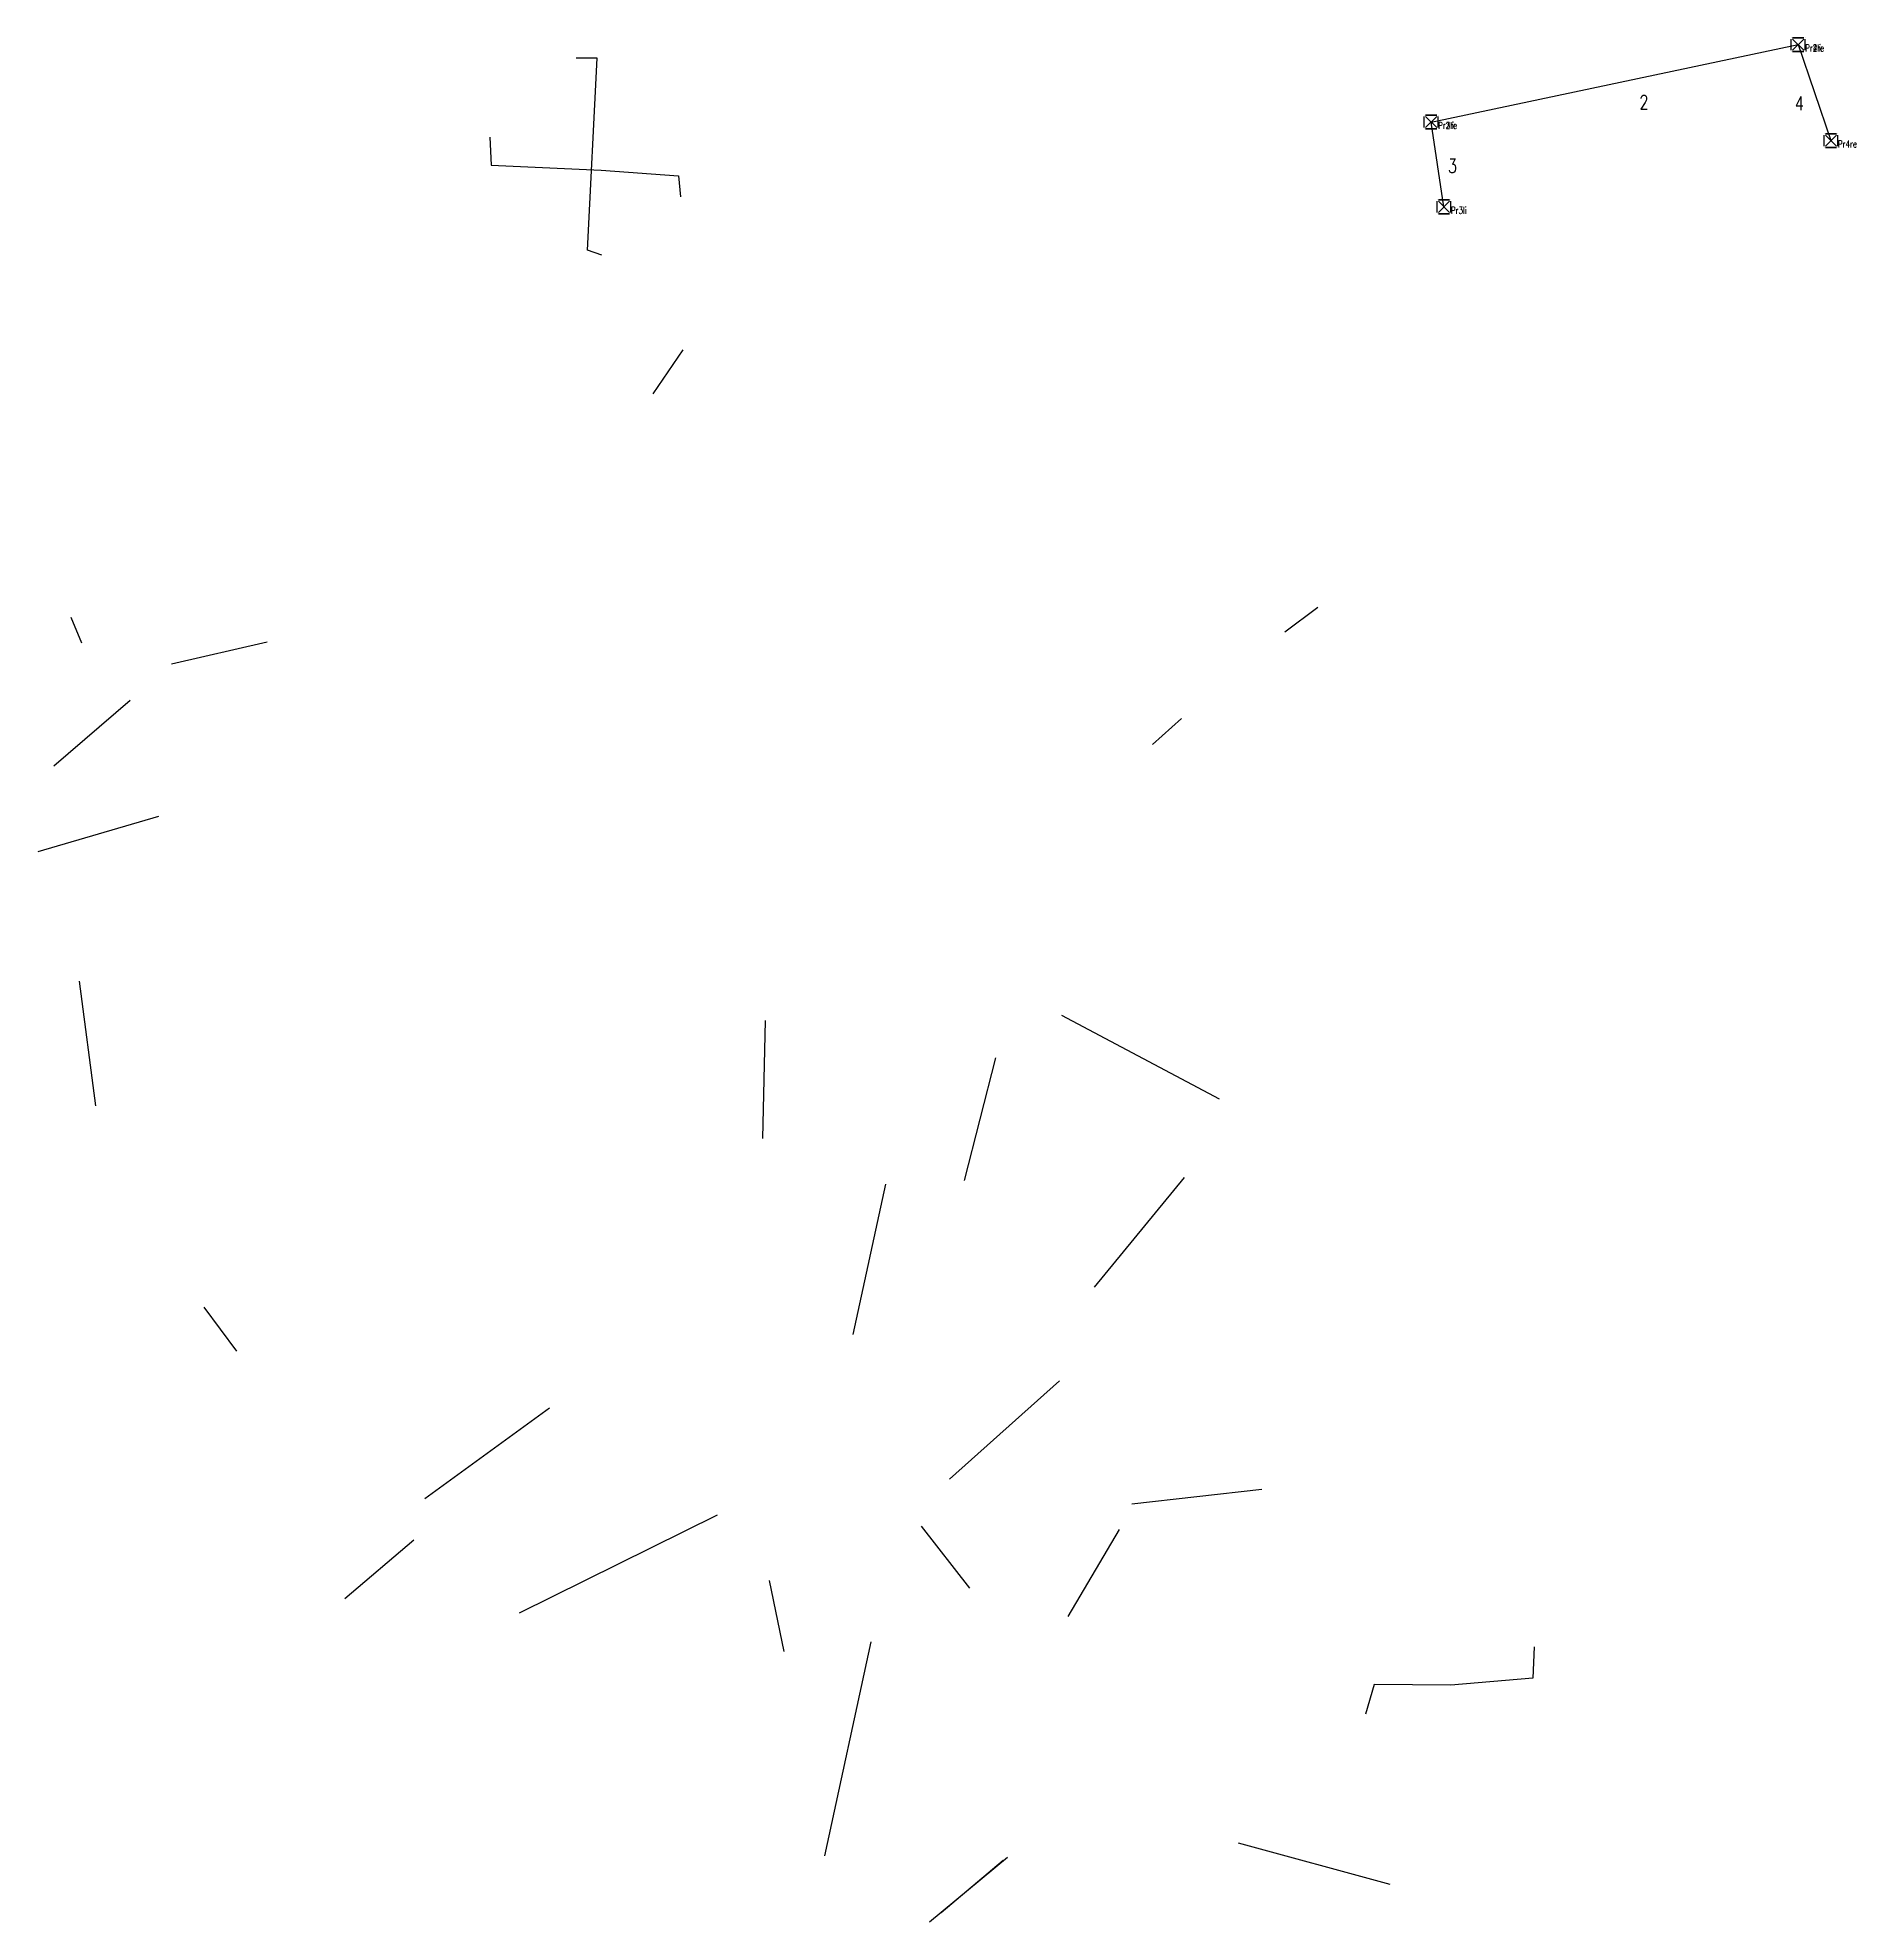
# Model space of a CAD drawing. Header units: metres. Extents: x 4462695 to 4462796, y 5794005 to 5794153.
# Drawn here: x 4462741.11 to 4462767.24, y 5794050.82 to 5794077.91 of the extents above; entities that cross this region are included whole.
import ezdxf

# ---------------------------------------------------------------- set-up
doc = ezdxf.new("R2010")
doc.units = ezdxf.units.M
doc.layers.add('Profile', color=5, linetype='Continuous')
doc.layers.add('Profile Passpunkte', color=5, linetype='Continuous')
doc.styles.add('ROMANS', font='ROMANS.shx', dxfattribs={"width": 0.75})

# ---------------------------------------------------------------- blocks, each defined once
blk = doc.blocks.new('CONTROL')
for p, q in [((-0.1, 0.1, 0.1), (-0.1, 0.1, -0.1)), ((-0.1, -0.08, -0.1), (-0.1, 0.08, -0.1)), ((-0.1, -0.08, 0.1), (-0.1, 0.08, 0.1)), ((0.08, 0.1, 0.1), (-0.08, 0.1, 0.1)), ((-0.08, 0.1, -0.1), (0.08, 0.1, -0.1)), ((0.08, -0.08, 0.08), (-0.08, 0.08, -0.08)), ((-0.08, -0.08, -0.08), (0.08, 0.08, 0.08)), ((-0.08, 0.08, 0.08), (0.08, -0.08, -0.08)), ((0.08, 0.08, -0.08), (-0.08, -0.08, 0.08)), ((0.1, 0.1, -0.1), (0.1, 0.1, 0.1)), ((0.1, -0.08, -0.1), (0.1, 0.08, -0.1)), ((0.1, -0.08, 0.1), (0.1, 0.08, 0.1)), ((-0.1, -0.1, 0.1), (-0.1, -0.1, -0.1)), ((0.08, -0.1, 0.1), (-0.08, -0.1, 0.1)), ((-0.08, -0.1, -0.1), (0.08, -0.1, -0.1)), ((0.1, -0.1, -0.1), (0.1, -0.1, 0.1))]:
    blk.add_line(p, q)
at = {"style": 'ROMANS', "width": 0.75}
blk.add_attdef('NUMMER', (0.1, -0.1), '', height=0.1, dxfattribs=at)

msp = doc.modelspace()

# ---------------------------------------------------------------- linework, layer by layer
at = {"layer": 'Profile'}
for points in [[(4462761.314, 5794075.478, 51.479), (4462761.13, 5794076.697, 51.494), (4462766.403, 5794077.809, 51.428), (4462766.874, 5794076.429, 51.389)], [(4462749.215, 5794074.785, 51.759), (4462749.008, 5794074.854, 51.843), (4462749.147, 5794077.613, 51.849), (4462748.848, 5794077.613, 51.821)], [(4462749.215, 5794074.785, 51.759), (4462749.008, 5794074.854, 51.843), (4462749.147, 5794077.613, 51.849), (4462748.848, 5794077.613, 51.821)], [(4462747.608, 5794076.481, 51.835), (4462747.625, 5794076.077, 51.859), (4462749.206, 5794076.006, 51.83), (4462750.319, 5794075.923, 51.843), (4462750.345, 5794075.622, 51.828)], [(4462747.608, 5794076.481, 51.835), (4462747.625, 5794076.077, 51.859), (4462749.206, 5794076.006, 51.83), (4462750.319, 5794075.923, 51.843), (4462750.345, 5794075.622, 51.828)], [(4462750.38, 5794073.423, 51.874), (4462749.95, 5794072.79, 51.853)], [(4462750.38, 5794073.423, 51.874), (4462749.95, 5794072.79, 51.853)], [(4462741.744, 5794069.206, 52.024), (4462741.59, 5794069.577, 51.944)], [(4462741.744, 5794069.206, 52.024), (4462741.59, 5794069.577, 51.944)], [(4462759.028, 5794069.37, 52.043), (4462759.5, 5794069.723, 52.029)], [(4462759.028, 5794069.37, 52.043), (4462759.5, 5794069.723, 52.029)], [(4462743.034, 5794068.909, 52.091), (4462744.407, 5794069.227, 51.992)], [(4462743.034, 5794068.909, 52.091), (4462744.407, 5794069.227, 51.992)], [(4462742.439, 5794068.383, 52.103), (4462741.343, 5794067.441, 52.144)], [(4462742.439, 5794068.383, 52.103), (4462741.343, 5794067.441, 52.144)], [(4462757.125, 5794067.751, 52.034), (4462757.541, 5794068.126, 52.059)], [(4462757.125, 5794067.751, 52.034), (4462757.541, 5794068.126, 52.059)], [(4462742.848, 5794066.715, 52.087), (4462741.111, 5794066.21, 52.129)], [(4462742.848, 5794066.715, 52.087), (4462741.111, 5794066.21, 52.129)], [(4462741.945, 5794062.558, 52.121), (4462741.714, 5794064.351, 52.053)], [(4462741.945, 5794062.558, 52.121), (4462741.714, 5794064.351, 52.053)], [(4462751.529, 5794062.091, 52.211), (4462751.568, 5794063.783, 52.201)], [(4462751.529, 5794062.091, 52.211), (4462751.568, 5794063.783, 52.201)], [(4462758.09, 5794062.654, 52.18), (4462755.823, 5794063.856, 52.211)], [(4462758.09, 5794062.654, 52.18), (4462755.823, 5794063.856, 52.211)], [(4462754.425, 5794061.483, 52.259), (4462754.877, 5794063.248, 52.218)], [(4462754.425, 5794061.483, 52.259), (4462754.877, 5794063.248, 52.218)], [(4462757.584, 5794061.53, 52.202), (4462756.29, 5794059.952, 52.234)], [(4462757.584, 5794061.53, 52.202), (4462756.29, 5794059.952, 52.234)], [(4462753.289, 5794061.431, 52.27), (4462752.824, 5794059.274, 52.312)], [(4462753.289, 5794061.431, 52.27), (4462752.824, 5794059.274, 52.312)], [(4462743.972, 5794059.03, 52.336), (4462743.972, 5794059.03, 52.336), (4462743.505, 5794059.667, 52.227)], [(4462743.972, 5794059.03, 52.336), (4462743.972, 5794059.03, 52.336), (4462743.505, 5794059.667, 52.227)], [(4462754.21, 5794057.191, 52.35), (4462755.793, 5794058.608, 52.251)], [(4462754.21, 5794057.191, 52.35), (4462755.793, 5794058.608, 52.251)], [(4462746.672, 5794056.914, 52.311), (4462748.466, 5794058.219, 52.284)], [(4462746.672, 5794056.914, 52.311), (4462748.466, 5794058.219, 52.284)], [(4462758.697, 5794057.043, 52.249), (4462756.828, 5794056.832, 52.299)], [(4462758.697, 5794057.043, 52.249), (4462756.828, 5794056.832, 52.299)], [(4462750.874, 5794056.675, 52.338), (4462748.029, 5794055.265, 52.358)], [(4462750.874, 5794056.675, 52.338), (4462748.029, 5794055.265, 52.358)], [(4462745.522, 5794055.48, 52.347), (4462746.515, 5794056.322, 52.324)], [(4462745.522, 5794055.48, 52.347), (4462746.515, 5794056.322, 52.324)], [(4462753.802, 5794056.516, 52.363), (4462754.497, 5794055.626, 52.345)], [(4462753.802, 5794056.516, 52.363), (4462754.497, 5794055.626, 52.345)], [(4462755.913, 5794055.22, 52.388), (4462756.651, 5794056.47, 52.336)], [(4462755.913, 5794055.22, 52.388), (4462756.651, 5794056.47, 52.336)], [(4462751.622, 5794055.736, 52.379), (4462751.831, 5794054.716, 52.371)], [(4462751.622, 5794055.736, 52.379), (4462751.831, 5794054.716, 52.371)], [(4462752.421, 5794051.781, 52.407), (4462753.085, 5794054.853, 52.335)], [(4462752.421, 5794051.781, 52.407), (4462753.085, 5794054.853, 52.335)], [(4462762.611, 5794054.785, 52.355), (4462762.593, 5794054.334, 52.379), (4462761.411, 5794054.231, 52.378), (4462760.309, 5794054.243, 52.386), (4462760.188, 5794053.817, 52.4)], [(4462762.611, 5794054.785, 52.355), (4462762.593, 5794054.334, 52.379), (4462761.411, 5794054.231, 52.378), (4462760.309, 5794054.243, 52.386), (4462760.188, 5794053.817, 52.4)], [(4462755.044, 5794051.757, 52.449), (4462753.921, 5794050.824, 52.473)], [(4462754.983, 5794051.714, 52.449), (4462754.09, 5794050.962, 52.473)], [(4462760.543, 5794051.367, 52.391), (4462758.364, 5794051.96, 52.448)], [(4462760.543, 5794051.367, 52.391), (4462758.364, 5794051.96, 52.448)]]:
    msp.add_polyline3d(points, dxfattribs=at)

# ---------------------------------------------------------------- block references
at = {"layer": 'Profile Passpunkte', "color": 1}
for p, values in [((4462766.403, 5794077.809, 51.428), {'NUMMER': 'Pr2re'}), ((4462766.403, 5794077.809, 51.428), {'NUMMER': 'Pr4li'}), ((4462761.13, 5794076.697, 51.494), {'NUMMER': 'Pr2li'}), ((4462761.13, 5794076.697, 51.494), {'NUMMER': 'Pr3re'}), ((4462766.874, 5794076.429, 51.389), {'NUMMER': 'Pr4re'}), ((4462761.314, 5794075.478, 51.479), {'NUMMER': 'Pr3li'})]:
    msp.add_blockref('CONTROL', p, dxfattribs=at).add_auto_attribs(values)

# ---------------------------------------------------------------- texts
at = {"layer": 'Profile', "style": 'ROMANS', "width": 0.75}
for s, p in [('2', (4462764.123, 5794076.882, -0.008)), ('4', (4462766.355, 5794076.865, -0.008)), ('3', (4462761.372, 5794075.966, -0.008))]:
    msp.add_text(s, height=0.2, dxfattribs=at).set_placement(p)

doc.saveas('drawing.dxf')
